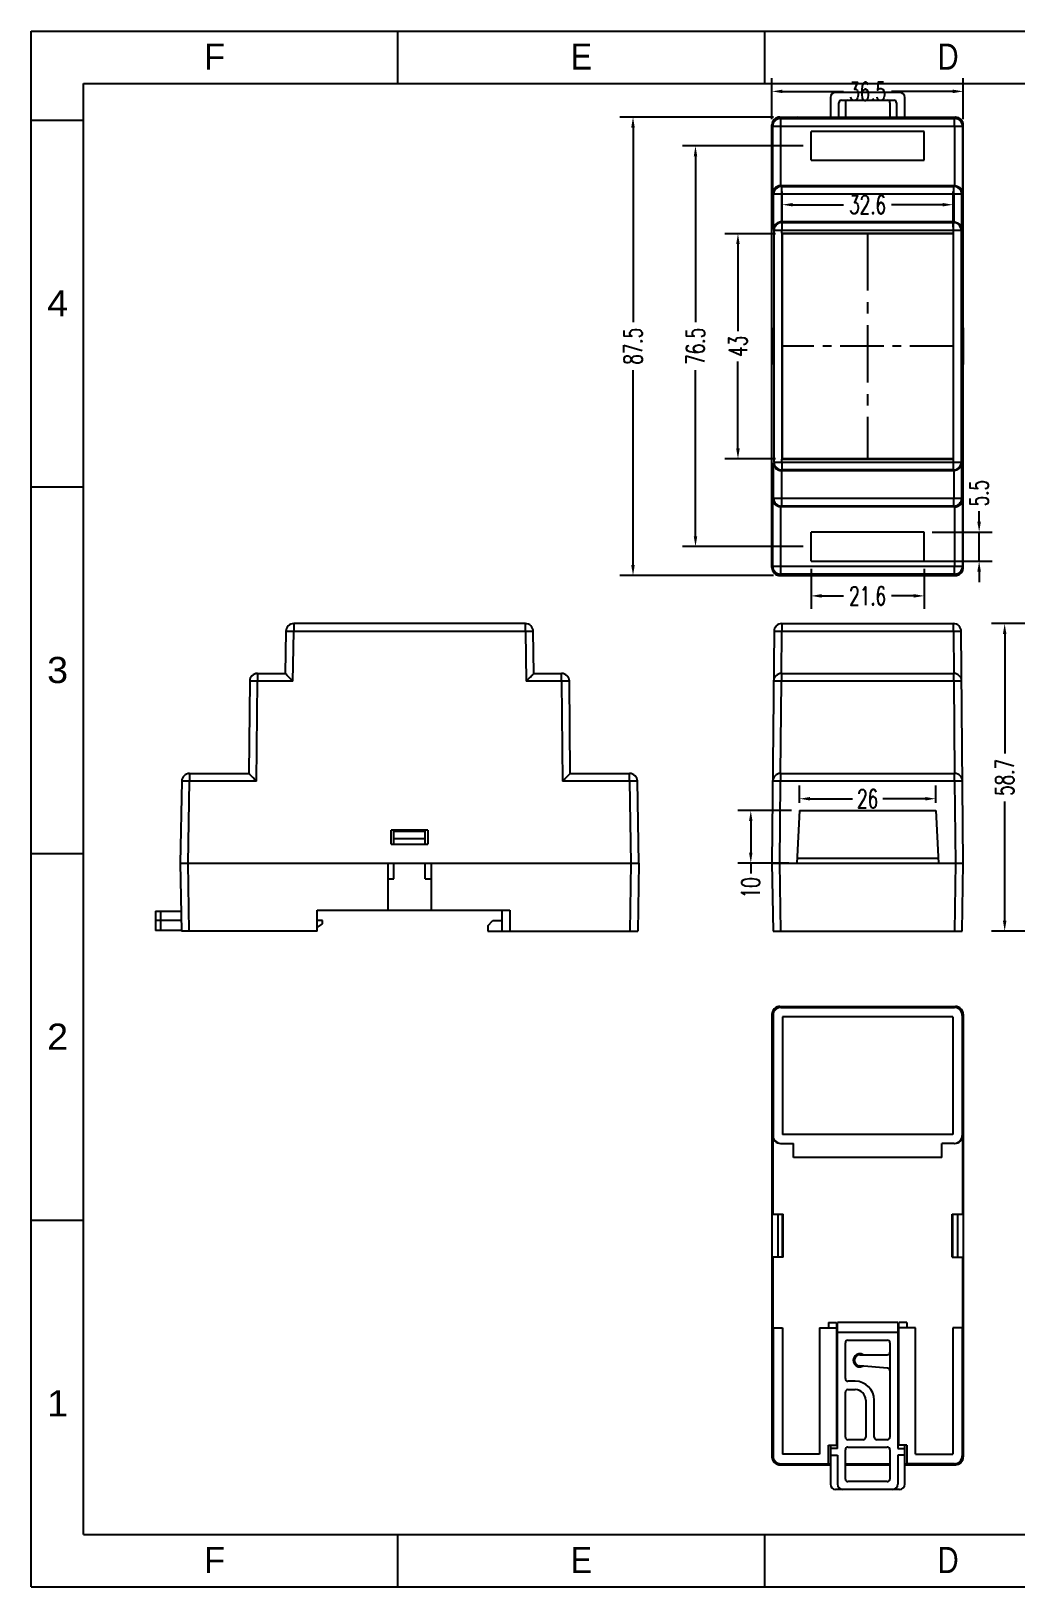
# Model space of a CAD drawing. Header units: millimetres. Extents: x 1616 to 2036, y 150 to 447.
# Drawn here: x 1615.7 to 1803.7, y 150.3 to 447.3 of the extents above; entities that cross this region are included whole.
import ezdxf
from ezdxf.enums import TextEntityAlignment as Align

# ---------------------------------------------------------------- set-up
doc = ezdxf.new("R2010")
doc.units = ezdxf.units.MM
doc.linetypes.add('CENTER', pattern=[50.8, 31.75, -6.35, 6.35, -6.35])
doc.layers.add('dim', color=3, linetype='Continuous')
doc.styles.add('romans', font='romans.shx', dxfattribs={"width": 0.67, "bigfont": 'fangsong.shx'})
doc.styles.add('TEXTSTYLE_0', font='txt', dxfattribs={"width": 0.8})
doc.dimstyles.new('MSTD', dxfattribs={"dimtxt": 3.5, "dimasz": 2, "dimexe": 2.5, "dimexo": 1.5, "dimgap": 1, "dimtad": 0, "dimdsep": 46, "dimtxsty": 'romans', "dimcen": 0, "dimclrd": 5, "dimclre": 5, "dimclrt": 3, "dimadec": 1, "dimazin": 0, "dimtfac": 0.5, "dimtmove": 0, "dimatfit": 3, "dimfxl": 1, "dimarcsym": 0})

# ---------------------------------------------------------------- blocks, each defined once
blk = doc.blocks.new('*D29')
at = {"color": 5, "lineweight": -2, "transparency": 16777216}
for p, q in [((1840.68, 334.2), (1799.05, 334.2)), ((1801.55, 332.2), (1801.55, 309.42)), ((1801.55, 277.5), (1801.55, 300.28)), ((1824.06, 275.5), (1799.05, 275.5))]:
    blk.add_line(p, q, dxfattribs=at)
at = {"color": 5, "transparency": 16777216}
for points in [[(1801.22, 332.2), (1801.89, 332.2), (1801.55, 334.2)], [(1801.22, 277.5), (1801.89, 277.5), (1801.55, 275.5)]]:
    blk.add_solid(points, dxfattribs=at)
at = {"layer": 'Defpoints', "color": 0, "transparency": 16777216}
for p in [(1842.18, 334.2), (1801.55, 275.5), (1825.56, 275.5)]:
    blk.add_point(p, dxfattribs=at)
at = {"color": 3, "transparency": 16777216, "insert": (1801.55, 304.85), "char_height": 3.5, "attachment_point": 5, "rotation": 90, "style": 'romans'}
blk.add_mtext('58.7', dxfattribs=at)
blk = doc.blocks.new('*D47')
at = {"color": 5, "lineweight": -2, "transparency": 16777216}
for p, q in [((1762.39, 300), (1762.39, 303.28)), ((1788.39, 300), (1788.39, 303.28)), ((1764.39, 300.78), (1772.5, 300.78)), ((1786.39, 300.78), (1778.29, 300.78))]:
    blk.add_line(p, q, dxfattribs=at)
at = {"color": 5, "transparency": 16777216}
for points in [[(1764.39, 301.11), (1764.39, 300.44), (1762.39, 300.78)], [(1786.39, 301.11), (1786.39, 300.44), (1788.39, 300.78)]]:
    blk.add_solid(points, dxfattribs=at)
at = {"layer": 'Defpoints', "color": 0, "transparency": 16777216}
for p in [(1788.39, 300.78), (1762.39, 298.5), (1788.39, 298.5)]:
    blk.add_point(p, dxfattribs=at)
at = {"color": 3, "transparency": 16777216, "insert": (1775.39, 300.78), "char_height": 3.5, "attachment_point": 5, "style": 'romans'}
blk.add_mtext('26', dxfattribs=at)
blk = doc.blocks.new('*D48')
at = {"color": 5, "lineweight": -2, "transparency": 16777216}
for p, q in [((1760.89, 298.5), (1750.6, 298.5)), ((1753.1, 296.5), (1753.1, 290.5)), ((1760.37, 288.5), (1750.6, 288.5)), ((1753.1, 288.5), (1753.1, 286.5))]:
    blk.add_line(p, q, dxfattribs=at)
at = {"color": 5, "transparency": 16777216}
for points in [[(1752.76, 296.5), (1753.43, 296.5), (1753.1, 298.5)], [(1752.76, 290.5), (1753.43, 290.5), (1753.1, 288.5)]]:
    blk.add_solid(points, dxfattribs=at)
at = {"layer": 'Defpoints', "color": 0, "transparency": 16777216}
for p in [(1762.39, 298.5), (1753.1, 288.5), (1761.87, 288.5)]:
    blk.add_point(p, dxfattribs=at)
at = {"color": 3, "transparency": 16777216, "insert": (1753.1, 283.77), "char_height": 3.5, "attachment_point": 5, "rotation": 90, "style": 'romans'}
blk.add_mtext('10', dxfattribs=at)
blk = doc.blocks.new('SUN_6HWZ35TKXU86YGHH1AY77V3D6FJ')
at = {"color": 7, "linetype": 'Continuous'}
for p, q in [((-420, 297), (0, 297)), ((-420, 0), (-420, 297)), ((-350, 287), (-350, 297)), ((-280, 287), (-280, 297)), ((-410, 287), (-10, 287)), ((-410, 10), (-410, 287)), ((-420, 280), (-410, 280)), ((-420, 210), (-410, 210)), ((-420, 140), (-410, 140)), ((-420, 70), (-410, 70)), ((-410, 10), (-10, 10)), ((-350, 0), (-350, 10)), ((-280, 0), (-280, 10)), ((-420, 0), (0, 0))]:
    blk.add_line(p, q, dxfattribs=at)
at = {"color": 2, "linetype": 'Continuous', "style": 'TEXTSTYLE_0'}
for s, width, p, p2 in [('F', 1.2, (-386.98, 289.63), (-382.98, 289.63)), ('E', 1.2, (-316.98, 289.63), (-312.98, 289.63)), ('D', 1.2, (-246.98, 289.63), (-242.98, 289.63)), ('4', 1.2, (-416.95, 242.54), (-412.95, 242.54)), ('3', 1.2, (-416.95, 172.54), (-412.95, 172.54)), ('2', 1.2, (-416.95, 102.54), (-412.95, 102.54)), ('1', 2.4, (-416.95, 32.54), (-412.95, 32.54)), ('F', 1.2, (-386.98, 2.63), (-382.98, 2.63)), ('E', 1.2, (-316.98, 2.63), (-312.98, 2.63)), ('D', 1.2, (-246.98, 2.63), (-242.98, 2.63))]:
    blk.add_text(s, height=5, dxfattribs=dict(at, width=width)).set_placement(p, p2, align=Align.FIT)
blk = doc.blocks.new('*D36')
at = {"layer": 'Defpoints', "color": 0, "transparency": 16777216}
for p in [(1791.69, 414.18), (1759.1, 408.65), (1791.69, 408.39)]:
    blk.add_point(p, dxfattribs=at)
at = {"layer": 'dim', "color": 5, "lineweight": -2, "transparency": 16777216}
for p, q in [((1759.1, 410.15), (1759.1, 416.68)), ((1791.69, 409.89), (1791.69, 416.68)), ((1761.1, 414.18), (1770.82, 414.18)), ((1789.69, 414.18), (1779.97, 414.18))]:
    blk.add_line(p, q, dxfattribs=at)
at = {"layer": 'dim', "color": 5, "transparency": 16777216}
for points in [[(1761.1, 414.51), (1761.1, 413.84), (1759.1, 414.18)], [(1789.69, 414.51), (1789.69, 413.84), (1791.69, 414.18)]]:
    blk.add_solid(points, dxfattribs=at)
at = {"layer": 'dim', "color": 3, "transparency": 16777216, "insert": (1775.39, 414.18), "char_height": 3.5, "attachment_point": 5, "style": 'romans'}
blk.add_mtext('32.6', dxfattribs=at)
blk = doc.blocks.new('*D37')
at = {"layer": 'Defpoints', "color": 0, "transparency": 16777216}
for p in [(1759.29, 408.65), (1750.65, 365.65), (1759.29, 365.65)]:
    blk.add_point(p, dxfattribs=at)
at = {"layer": 'dim', "color": 5, "lineweight": -2, "transparency": 16777216}
for p, q in [((1757.79, 408.65), (1748.15, 408.65)), ((1750.65, 406.65), (1750.65, 390.05)), ((1750.65, 367.65), (1750.65, 384.25)), ((1757.79, 365.65), (1748.15, 365.65))]:
    blk.add_line(p, q, dxfattribs=at)
at = {"layer": 'dim', "color": 5, "transparency": 16777216}
for points in [[(1750.31, 406.65), (1750.98, 406.65), (1750.65, 408.65)], [(1750.31, 367.65), (1750.98, 367.65), (1750.65, 365.65)]]:
    blk.add_solid(points, dxfattribs=at)
at = {"layer": 'dim', "color": 3, "transparency": 16777216, "insert": (1750.65, 387.15), "char_height": 3.5, "attachment_point": 5, "rotation": 90, "style": 'romans'}
blk.add_mtext('43', dxfattribs=at)
blk = doc.blocks.new('*D38')
at = {"layer": 'Defpoints', "color": 0, "transparency": 16777216}
for p in [(1793.64, 435.81), (1757.14, 429.01), (1793.64, 429.01)]:
    blk.add_point(p, dxfattribs=at)
at = {"layer": 'dim', "color": 5, "lineweight": -2, "transparency": 16777216}
for p, q in [((1757.14, 430.51), (1757.14, 438.31)), ((1793.64, 430.51), (1793.64, 438.31)), ((1759.14, 435.81), (1770.82, 435.81)), ((1791.64, 435.81), (1779.97, 435.81))]:
    blk.add_line(p, q, dxfattribs=at)
at = {"layer": 'dim', "color": 5, "transparency": 16777216}
for points in [[(1759.14, 436.15), (1759.14, 435.48), (1757.14, 435.81)], [(1791.64, 436.15), (1791.64, 435.48), (1793.64, 435.81)]]:
    blk.add_solid(points, dxfattribs=at)
at = {"layer": 'dim', "color": 3, "transparency": 16777216, "insert": (1775.39, 435.81), "char_height": 3.5, "attachment_point": 5, "style": 'romans'}
blk.add_mtext('36.5', dxfattribs=at)
blk = doc.blocks.new('*D39')
at = {"layer": 'Defpoints', "color": 0, "transparency": 16777216}
for p in [(1758.93, 430.9), (1730.62, 343.4), (1758.93, 343.4)]:
    blk.add_point(p, dxfattribs=at)
at = {"layer": 'dim', "color": 5, "lineweight": -2, "transparency": 16777216}
for p, q in [((1757.43, 430.9), (1728.12, 430.9)), ((1730.62, 428.9), (1730.62, 391.73)), ((1730.62, 345.4), (1730.62, 382.58)), ((1757.43, 343.4), (1728.12, 343.4))]:
    blk.add_line(p, q, dxfattribs=at)
at = {"layer": 'dim', "color": 5, "transparency": 16777216}
for points in [[(1730.28, 428.9), (1730.95, 428.9), (1730.62, 430.9)], [(1730.28, 345.4), (1730.95, 345.4), (1730.62, 343.4)]]:
    blk.add_solid(points, dxfattribs=at)
at = {"layer": 'dim', "color": 3, "transparency": 16777216, "insert": (1730.62, 387.15), "char_height": 3.5, "attachment_point": 5, "rotation": 90, "style": 'romans'}
blk.add_mtext('87.5', dxfattribs=at)
blk = doc.blocks.new('*D40')
at = {"layer": 'Defpoints', "color": 0, "transparency": 16777216}
for p in [(1742.54, 425.4), (1764.6, 425.4), (1764.6, 348.9)]:
    blk.add_point(p, dxfattribs=at)
at = {"layer": 'dim', "color": 5, "lineweight": -2, "transparency": 16777216}
for p, q in [((1763.1, 425.4), (1740.04, 425.4)), ((1742.54, 423.4), (1742.54, 391.73)), ((1742.54, 350.9), (1742.54, 382.58)), ((1763.1, 348.9), (1740.04, 348.9))]:
    blk.add_line(p, q, dxfattribs=at)
at = {"layer": 'dim', "color": 5, "transparency": 16777216}
for points in [[(1742.21, 423.4), (1742.88, 423.4), (1742.54, 425.4)], [(1742.21, 350.9), (1742.88, 350.9), (1742.54, 348.9)]]:
    blk.add_solid(points, dxfattribs=at)
at = {"layer": 'dim', "color": 3, "transparency": 16777216, "insert": (1742.54, 387.15), "char_height": 3.5, "attachment_point": 5, "rotation": 90, "style": 'romans'}
blk.add_mtext('76.5', dxfattribs=at)
blk = doc.blocks.new('*D41')
at = {"layer": 'Defpoints', "color": 0, "transparency": 16777216}
for p in [(1764.6, 346.15), (1786.19, 346.15), (1786.19, 339.5)]:
    blk.add_point(p, dxfattribs=at)
at = {"layer": 'dim', "color": 5, "lineweight": -2, "transparency": 16777216}
for p, q in [((1764.6, 344.65), (1764.6, 337)), ((1786.19, 344.65), (1786.19, 337)), ((1766.6, 339.5), (1770.82, 339.5)), ((1784.19, 339.5), (1779.97, 339.5))]:
    blk.add_line(p, q, dxfattribs=at)
at = {"layer": 'dim', "color": 5, "transparency": 16777216}
for points in [[(1766.6, 339.84), (1766.6, 339.17), (1764.6, 339.5)], [(1784.19, 339.84), (1784.19, 339.17), (1786.19, 339.5)]]:
    blk.add_solid(points, dxfattribs=at)
at = {"layer": 'dim', "color": 3, "transparency": 16777216, "insert": (1775.39, 339.5), "char_height": 3.5, "attachment_point": 5, "style": 'romans'}
blk.add_mtext('21.6', dxfattribs=at)
blk = doc.blocks.new('*D42')
at = {"layer": 'Defpoints', "color": 0, "transparency": 16777216}
for p in [(1786.19, 351.65), (1796.68, 351.65), (1784.73, 346.15)]:
    blk.add_point(p, dxfattribs=at)
at = {"layer": 'dim', "color": 5, "lineweight": -2, "transparency": 16777216}
for p, q in [((1796.68, 353.65), (1796.68, 355.65)), ((1787.69, 351.65), (1799.18, 351.65)), ((1796.68, 346.15), (1796.68, 351.65)), ((1786.23, 346.15), (1799.18, 346.15)), ((1796.68, 344.15), (1796.68, 342.15))]:
    blk.add_line(p, q, dxfattribs=at)
at = {"layer": 'dim', "color": 5, "transparency": 16777216}
for points in [[(1796.34, 353.65), (1797.01, 353.65), (1796.68, 351.65)], [(1796.34, 344.15), (1797.01, 344.15), (1796.68, 346.15)]]:
    blk.add_solid(points, dxfattribs=at)
at = {"layer": 'dim', "color": 3, "transparency": 16777216, "insert": (1796.68, 359.11), "char_height": 3.5, "attachment_point": 5, "rotation": 90, "style": 'romans'}
blk.add_mtext('5.5', dxfattribs=at)

msp = doc.modelspace()

# ---------------------------------------------------------------- linework, layer by layer
at = {"color": 7, "linetype": 'Continuous'}
for p, q in [((1768.294, 434.624), (1768.294, 430.903)), ((1781.494, 435.624), (1769.294, 435.624)), ((1769.894, 430.903), (1769.894, 433.624)), ((1770.394, 434.124), (1780.394, 434.124)), ((1771.144, 433.624), (1771.144, 430.903)), ((1779.644, 433.624), (1779.644, 430.903)), ((1780.894, 433.624), (1780.894, 430.903)), ((1782.494, 430.903), (1782.494, 434.624)), ((1758.78, 430.63), (1758.643, 430.903)), ((1758.643, 430.903), (1792.144, 430.903)), ((1762.394, 430.728), (1761.869, 430.903)), ((1788.394, 430.728), (1762.394, 430.728)), ((1788.394, 430.728), (1788.918, 430.903)), ((1792.144, 430.903), (1792.007, 430.63)), ((1757.144, 344.902), (1757.144, 429.403)), ((1757.144, 429.403), (1757.28, 429.13)), ((1757.28, 416.332), (1757.28, 429.13)), ((1758.781, 429.13), (1757.28, 429.13)), ((1758.78, 430.63), (1758.78, 429.13)), ((1758.78, 430.63), (1792.007, 430.63)), ((1758.782, 429.13), (1758.782, 417.819)), ((1792.005, 429.13), (1758.782, 429.13)), ((1764.596, 422.653), (1764.596, 428.153)), ((1786.192, 428.153), (1764.596, 428.153)), ((1786.192, 422.653), (1786.192, 428.153)), ((1792.005, 429.13), (1792.005, 417.819)), ((1793.507, 429.13), (1792.006, 429.13)), ((1792.007, 429.13), (1792.007, 430.63)), ((1793.507, 429.13), (1793.644, 429.403)), ((1793.507, 429.13), (1793.507, 416.332)), ((1793.644, 344.902), (1793.644, 429.403)), ((1764.596, 422.653), (1786.192, 422.653)), ((1757.28, 416.332), (1757.446, 416.166)), ((1757.446, 409.429), (1757.446, 416.166)), ((1758.948, 416.166), (1757.446, 416.166)), ((1758.946, 417.666), (1758.784, 417.819)), ((1758.784, 417.819), (1792.003, 417.819)), ((1758.946, 417.666), (1758.946, 416.166)), ((1758.946, 417.666), (1791.841, 417.666)), ((1758.949, 416.166), (1758.949, 410.903)), ((1791.838, 416.166), (1758.949, 416.166)), ((1791.838, 416.166), (1791.838, 410.903)), ((1793.341, 416.166), (1791.839, 416.166)), ((1792.003, 417.819), (1791.841, 417.666)), ((1791.841, 416.166), (1791.841, 417.666)), ((1793.341, 416.166), (1793.507, 416.332)), ((1793.341, 416.166), (1793.341, 409.429)), ((1791.838, 410.903), (1758.949, 410.903)), ((1759.029, 410.763), (1758.95, 410.903)), ((1759.029, 410.763), (1759.029, 409.263)), ((1759.029, 410.763), (1791.758, 410.763)), ((1791.837, 410.903), (1791.758, 410.763)), ((1791.758, 409.263), (1791.758, 410.763)), ((1757.446, 409.429), (1757.529, 409.263)), ((1757.529, 365.042), (1757.529, 409.263)), ((1759.024, 409.263), (1757.529, 409.263)), ((1759.017, 408.731), (1759.017, 365.574)), ((1759.017, 408.731), (1759.096, 408.653)), ((1759.02, 408.731), (1759.028, 409.263)), ((1759.02, 408.731), (1791.767, 408.731)), ((1791.759, 409.263), (1759.028, 409.263)), ((1759.096, 408.653), (1759.096, 365.653)), ((1759.096, 408.653), (1791.691, 408.653)), ((1791.767, 408.731), (1791.691, 408.653)), ((1791.691, 408.653), (1791.691, 365.653)), ((1791.767, 408.731), (1791.759, 409.263)), ((1793.258, 409.263), (1791.763, 409.263)), ((1791.77, 365.574), (1791.77, 408.731)), ((1793.258, 409.263), (1793.341, 409.429)), ((1793.258, 409.263), (1793.258, 365.042)), ((1757.175, 390.653), (1757.175, 383.653)), ((1757.175, 390.653), (1757.198, 390.653)), ((1757.198, 383.653), (1757.198, 390.653)), ((1793.589, 390.653), (1793.612, 390.653)), ((1793.589, 383.653), (1793.589, 390.653)), ((1793.612, 390.653), (1793.612, 383.653)), ((1757.198, 383.653), (1757.175, 383.653)), ((1793.612, 383.653), (1793.589, 383.653)), ((1759.02, 365.574), (1759.096, 365.653)), ((1759.02, 365.574), (1791.767, 365.574)), ((1759.028, 365.042), (1759.02, 365.574)), ((1791.691, 365.653), (1759.096, 365.653)), ((1791.691, 365.653), (1786.894, 365.653)), ((1791.77, 365.574), (1791.691, 365.653)), ((1791.759, 365.042), (1791.767, 365.574)), ((1757.529, 365.042), (1757.446, 364.877)), ((1757.446, 358.14), (1757.446, 364.877)), ((1757.529, 365.042), (1759.024, 365.042)), ((1758.949, 363.403), (1758.949, 358.14)), ((1758.95, 363.403), (1759.029, 363.543)), ((1791.837, 363.403), (1758.95, 363.403)), ((1759.028, 365.042), (1791.759, 365.042)), ((1759.029, 365.042), (1759.029, 363.543)), ((1791.758, 363.543), (1759.029, 363.543)), ((1791.758, 363.543), (1791.758, 365.042)), ((1791.758, 363.543), (1791.837, 363.403)), ((1791.763, 365.042), (1793.258, 365.042)), ((1791.838, 363.403), (1791.838, 358.14)), ((1793.341, 364.877), (1793.258, 365.042)), ((1793.341, 364.877), (1793.341, 358.14)), ((1757.446, 358.14), (1757.28, 357.973)), ((1757.28, 345.175), (1757.28, 357.973)), ((1757.446, 358.14), (1758.948, 358.14)), ((1758.782, 356.486), (1758.782, 345.175)), ((1758.784, 356.486), (1758.946, 356.64)), ((1792.003, 356.486), (1758.784, 356.486)), ((1758.946, 358.14), (1758.946, 356.64)), ((1791.841, 356.64), (1758.946, 356.64)), ((1758.949, 358.14), (1791.838, 358.14)), ((1791.839, 358.14), (1793.341, 358.14)), ((1791.841, 356.64), (1791.841, 358.14)), ((1791.841, 356.64), (1792.003, 356.486)), ((1792.005, 356.486), (1792.005, 345.175)), ((1793.507, 357.973), (1793.341, 358.14)), ((1793.507, 357.973), (1793.507, 345.175)), ((1786.192, 351.653), (1764.596, 351.653)), ((1764.596, 346.153), (1764.596, 351.653)), ((1786.192, 346.153), (1786.192, 351.653)), ((1757.28, 345.175), (1757.144, 344.903)), ((1757.28, 345.175), (1758.781, 345.175)), ((1758.78, 345.175), (1758.78, 343.675)), ((1758.782, 345.175), (1792.005, 345.175)), ((1764.596, 346.153), (1786.192, 346.153)), ((1792.006, 345.175), (1793.507, 345.175)), ((1792.007, 343.675), (1792.007, 345.175)), ((1793.644, 344.903), (1793.507, 345.175)), ((1758.643, 343.403), (1758.78, 343.675)), ((1758.643, 343.403), (1792.144, 343.403)), ((1792.007, 343.675), (1758.78, 343.675)), ((1762.394, 343.577), (1761.869, 343.403)), ((1762.394, 343.577), (1788.394, 343.577)), ((1788.394, 343.577), (1788.918, 343.403)), ((1792.007, 343.675), (1792.144, 343.403)), ((1664.361, 332.727), (1664.221, 324.701)), ((1665.695, 323.214), (1665.861, 332.714)), ((1665.861, 334.201), (1665.861, 332.714)), ((1710.081, 334.201), (1665.861, 334.201)), ((1710.081, 332.714), (1665.861, 332.714)), ((1710.081, 332.714), (1710.081, 334.201)), ((1710.081, 332.714), (1710.247, 323.214)), ((1711.721, 324.701), (1711.581, 332.727)), ((1757.529, 332.714), (1757.144, 288.501)), ((1758.95, 324.701), (1759.029, 332.727)), ((1759.028, 334.201), (1791.759, 334.201)), ((1759.029, 334.201), (1759.029, 332.727)), ((1791.758, 332.727), (1759.029, 332.727)), ((1791.758, 332.727), (1791.758, 334.201)), ((1791.758, 332.727), (1791.837, 324.701)), ((1793.644, 288.501), (1793.258, 332.714)), ((1658.589, 324.655), (1658.689, 324.677)), ((1658.958, 324.701), (1658.958, 323.214)), ((1658.958, 324.701), (1664.221, 324.701)), ((1711.72, 324.701), (1716.984, 324.701)), ((1711.721, 324.701), (1711.721, 324.701)), ((1716.984, 323.214), (1716.984, 324.701)), ((1758.946, 324.701), (1758.946, 323.214)), ((1758.949, 324.701), (1791.838, 324.701)), ((1791.841, 323.214), (1791.841, 324.701)), ((1657.458, 323.214), (1657.304, 305.601)), ((1658.791, 304.114), (1658.958, 323.214)), ((1665.695, 323.214), (1658.958, 323.214)), ((1716.984, 323.214), (1710.247, 323.214)), ((1716.984, 323.214), (1717.151, 304.114)), ((1718.638, 305.601), (1718.484, 323.214)), ((1758.784, 305.601), (1758.946, 323.214)), ((1791.841, 323.214), (1758.946, 323.214)), ((1791.841, 323.214), (1792.003, 305.601)), ((1644.494, 304.127), (1644.221, 288.501)), ((1645.627, 305.556), (1645.693, 305.571)), ((1645.721, 288.501), (1645.993, 304.114)), ((1645.993, 305.601), (1645.993, 304.114)), ((1645.993, 305.601), (1657.305, 305.601)), ((1658.791, 304.114), (1645.993, 304.114)), ((1729.948, 304.114), (1717.151, 304.114)), ((1718.637, 305.601), (1729.948, 305.601)), ((1729.948, 304.114), (1729.948, 305.601)), ((1729.948, 304.114), (1730.221, 288.501)), ((1731.721, 288.501), (1731.448, 304.127)), ((1758.643, 288.501), (1758.78, 304.127)), ((1758.78, 305.601), (1758.78, 304.127)), ((1758.78, 305.601), (1792.007, 305.601)), ((1792.007, 304.127), (1758.78, 304.127)), ((1792.007, 304.127), (1792.007, 305.601)), ((1792.007, 304.127), (1792.144, 288.501)), ((1762.394, 298.501), (1761.869, 288.501)), ((1762.394, 298.501), (1788.394, 298.501)), ((1788.394, 298.501), (1788.918, 288.501)), ((1691.471, 294.801), (1684.471, 294.801)), ((1684.471, 292.101), (1684.471, 294.801)), ((1684.946, 294.601), (1690.946, 294.601)), ((1684.946, 292.101), (1684.946, 294.601)), ((1690.946, 292.101), (1690.946, 294.601)), ((1691.471, 294.801), (1691.471, 292.101)), ((1684.471, 292.101), (1691.471, 292.101)), ((1690.946, 293.101), (1684.946, 293.101)), ((1644.221, 288.501), (1644.421, 275.501)), ((1644.221, 288.501), (1731.721, 288.501)), ((1645.921, 275.501), (1645.721, 288.501)), ((1683.871, 279.501), (1683.871, 288.501)), ((1684.946, 285.501), (1684.946, 288.501)), ((1690.946, 285.501), (1690.946, 288.501)), ((1692.071, 288.501), (1692.071, 279.501)), ((1730.221, 288.501), (1730.021, 275.501)), ((1731.721, 288.501), (1731.521, 275.501)), ((1757.144, 288.501), (1757.344, 275.501)), ((1757.144, 288.501), (1793.644, 288.501)), ((1758.843, 275.501), (1758.643, 288.501)), ((1761.917, 289.401), (1788.87, 289.401)), ((1792.144, 288.501), (1791.944, 275.501)), ((1793.444, 275.501), (1793.644, 288.501)), ((1683.871, 285.501), (1684.946, 285.501)), ((1690.946, 285.501), (1692.071, 285.501)), ((1639.499, 279.301), (1639.499, 275.601)), ((1639.499, 279.301), (1644.362, 279.301)), ((1640.499, 275.601), (1640.499, 279.301)), ((1670.359, 279.501), (1707.082, 279.501)), ((1670.359, 275.501), (1670.359, 279.501)), ((1705.582, 279.501), (1705.582, 275.501)), ((1707.082, 279.501), (1707.082, 275.501)), ((1644.39, 277.501), (1639.499, 277.501)), ((1671.359, 277.501), (1670.359, 277.501)), ((1670.359, 276.201), (1671.359, 276.868)), ((1671.359, 276.868), (1671.359, 277.501)), ((1702.882, 276.501), (1703.882, 277.501)), ((1702.882, 276.501), (1702.882, 275.501)), ((1703.882, 277.501), (1705.582, 277.501)), ((1644.419, 275.601), (1639.499, 275.601)), ((1670.359, 275.501), (1644.421, 275.501)), ((1702.882, 275.501), (1731.521, 275.501)), ((1757.344, 275.501), (1793.444, 275.501)), ((1757.144, 259.627), (1757.144, 175.127)), ((1757.144, 259.627), (1757.344, 259.427)), ((1757.344, 259.427), (1757.344, 236.488)), ((1758.843, 260.927), (1758.643, 261.127)), ((1758.643, 261.127), (1792.144, 261.127)), ((1758.843, 260.927), (1791.944, 260.927)), ((1759.144, 259.126), (1759.144, 236.688)), ((1791.643, 259.126), (1759.144, 259.126)), ((1791.643, 259.126), (1791.643, 236.688)), ((1792.144, 261.127), (1791.944, 260.927)), ((1793.444, 259.427), (1793.644, 259.627)), ((1793.444, 259.427), (1793.444, 236.488)), ((1793.644, 259.626), (1793.644, 175.127)), ((1757.282, 236.488), (1757.282, 221.477)), ((1757.282, 236.488), (1757.344, 236.488)), ((1758.844, 234.988), (1761.244, 234.988)), ((1791.643, 236.688), (1759.144, 236.688)), ((1761.244, 232.288), (1761.244, 234.988)), ((1789.544, 232.288), (1789.544, 234.988)), ((1791.943, 234.988), (1789.544, 234.988)), ((1793.444, 236.488), (1793.505, 236.488)), ((1793.505, 236.488), (1793.505, 221.477)), ((1789.544, 232.288), (1761.244, 232.288)), ((1757.144, 221.477), (1759.274, 221.477)), ((1758.244, 221.477), (1758.244, 213.277)), ((1759.144, 213.277), (1759.144, 221.477)), ((1759.167, 213.877), (1759.167, 220.877)), ((1759.167, 220.877), (1759.191, 220.877)), ((1759.274, 220.351), (1759.167, 220.351)), ((1759.191, 220.877), (1759.191, 220.351)), ((1759.274, 213.277), (1759.274, 221.477)), ((1791.513, 221.477), (1793.644, 221.477)), ((1791.513, 213.277), (1791.513, 221.477)), ((1791.513, 220.351), (1791.62, 220.351)), ((1791.596, 220.877), (1791.62, 220.877)), ((1791.596, 220.877), (1791.596, 220.351)), ((1791.62, 213.877), (1791.62, 220.877)), ((1791.644, 213.277), (1791.644, 221.477)), ((1792.544, 221.477), (1792.544, 213.277)), ((1759.274, 214.351), (1759.167, 214.351)), ((1759.191, 213.877), (1759.167, 213.877)), ((1759.191, 214.351), (1759.191, 213.877)), ((1791.513, 214.351), (1791.62, 214.351)), ((1791.596, 214.351), (1791.596, 213.877)), ((1791.62, 213.877), (1791.596, 213.877)), ((1759.274, 213.277), (1757.144, 213.277)), ((1757.282, 213.277), (1757.282, 199.765)), ((1791.513, 213.277), (1793.644, 213.277)), ((1793.505, 213.277), (1793.505, 199.765)), ((1757.282, 199.765), (1759.144, 199.765)), ((1757.344, 199.765), (1757.344, 175.326)), ((1759.144, 199.765), (1759.144, 175.627)), ((1766.232, 199.765), (1769.644, 199.765)), ((1766.232, 199.765), (1766.232, 175.627)), ((1767.932, 200.765), (1769.432, 200.765)), ((1767.932, 200.765), (1767.932, 199.765)), ((1769.432, 200.765), (1769.432, 177.365)), ((1781.144, 200.765), (1769.644, 200.765)), ((1769.644, 176.765), (1769.644, 200.765)), ((1781.144, 200.765), (1781.144, 176.765)), ((1784.555, 199.765), (1781.144, 199.765)), ((1782.855, 200.765), (1781.355, 200.765)), ((1781.355, 177.365), (1781.355, 200.765)), ((1782.855, 200.765), (1782.855, 199.765)), ((1784.555, 175.627), (1784.555, 199.765)), ((1793.505, 199.765), (1791.643, 199.765)), ((1791.643, 199.765), (1791.643, 175.627)), ((1793.444, 199.765), (1793.444, 175.326)), ((1781.144, 198.866), (1769.644, 198.866)), ((1771.144, 190.075), (1771.144, 196.905)), ((1771.644, 197.405), (1779.144, 197.405)), ((1779.644, 196.905), (1779.644, 178.905)), ((1773.894, 194.615), (1779.144, 194.615)), ((1779.187, 192.052), (1773.894, 192.515)), ((1771.144, 178.905), (1771.144, 187.475)), ((1773.044, 189.575), (1771.644, 189.575)), ((1771.644, 187.975), (1773.044, 187.975)), ((1775.044, 185.975), (1775.044, 178.905)), ((1776.644, 178.905), (1776.644, 185.975)), ((1774.544, 178.405), (1771.644, 178.405)), ((1779.144, 178.405), (1777.144, 178.405)), ((1757.344, 175.326), (1757.144, 175.126)), ((1766.232, 175.627), (1759.144, 175.627)), ((1767.932, 177.365), (1769.432, 177.365)), ((1767.932, 173.765), (1767.932, 177.365)), ((1768.294, 177.365), (1768.294, 169.905)), ((1769.644, 176.765), (1768.294, 176.765)), ((1768.294, 175.465), (1769.644, 175.465)), ((1769.644, 175.465), (1769.644, 169.905)), ((1771.144, 170.905), (1771.144, 176.505)), ((1771.644, 177.005), (1779.144, 177.005)), ((1779.644, 176.505), (1779.644, 170.905)), ((1781.144, 176.765), (1782.494, 176.765)), ((1782.494, 175.465), (1781.144, 175.465)), ((1781.144, 175.465), (1781.144, 169.905)), ((1782.855, 177.365), (1781.355, 177.365)), ((1782.494, 169.905), (1782.494, 177.365)), ((1782.855, 177.365), (1782.855, 173.765)), ((1784.555, 175.627), (1791.643, 175.627)), ((1793.644, 175.126), (1793.444, 175.326)), ((1758.643, 173.627), (1758.843, 173.827)), ((1758.643, 173.627), (1768.294, 173.627)), ((1758.843, 173.827), (1767.932, 173.827)), ((1768.294, 173.765), (1767.932, 173.765)), ((1779.644, 173.765), (1771.144, 173.765)), ((1771.144, 173.627), (1779.644, 173.627)), ((1782.855, 173.765), (1782.494, 173.765)), ((1782.494, 173.627), (1792.144, 173.627)), ((1791.944, 173.827), (1782.855, 173.827)), ((1791.944, 173.827), (1792.144, 173.627)), ((1779.144, 170.405), (1771.644, 170.405)), ((1781.494, 168.905), (1769.294, 168.905))]:
    msp.add_line(p, q, dxfattribs=at)
at = {"color": 1, "linetype": 'CENTER', "ltscale": 0.345259}
msp.add_line((1775.394, 408.731), (1775.394, 365.574), dxfattribs=at)
at = {"color": 1, "linetype": 'CENTER', "ltscale": 0.261845}
msp.add_line((1791.759, 387.153), (1759.028, 387.153), dxfattribs=at)
at = {"color": 7, "linetype": 'Continuous'}
for centre, radius, start, end in [((1769.294, 434.624), 1, 90, 180), ((1770.394, 433.624), 0.5, 90, 180), ((1771.644, 433.624), 0.5, 90, 180), ((1779.144, 433.624), 0.5, 0, 90), ((1780.394, 433.624), 0.5, 0, 90), ((1781.494, 434.624), 1, 0, 90), ((1758.643, 429.403), 1.5, 98.44366, 180.00819), ((1758.644, 429.401), 1.501, 90.01556, 98.44993), ((1792.144, 429.412), 1.491, 86.84805, 89.99696), ((1792.144, 429.403), 1.5, 359.99312, 86.86724), ((1758.78, 429.13), 1.5, 90.00687, 179.98593), ((1792.007, 429.13), 1.5, 0.01407, 89.99313), ((1758.947, 416.166), 1.5, 90.00527, 179.99473), ((1791.84, 416.166), 1.5, 0.00527, 89.99473), ((1759.029, 409.262), 1.5, 90.00687, 179.98593), ((1791.758, 409.262), 1.5, 0.01407, 89.99313), ((1759.029, 365.043), 1.5, 180.01401, 269.99312), ((1791.758, 365.043), 1.5, 270.00687, 359.98599), ((1758.947, 358.14), 1.5, 180.00565, 269.99473), ((1791.84, 358.14), 1.5, 270.00527, 359.99435), ((1758.649, 344.903), 1.506, 180.02242, 194.99605), ((1758.78, 345.176), 1.5, 180.01407, 269.99312), ((1792.007, 345.176), 1.5, 270.00687, 359.98593), ((1792.137, 344.903), 1.506, 345.01288, 357.06384), ((1792.151, 344.903), 1.492, 357.06474, 359.99741), ((1758.64, 344.901), 1.496, 195.01537, 200.7845), ((1758.644, 344.903), 1.5, 200.7795, 210.02211), ((1758.645, 344.904), 1.502, 210.03453, 217.63829), ((1758.641, 344.9), 1.497, 217.6224, 232.24795), ((1758.645, 344.904), 1.502, 232.23251, 239.96156), ((1758.643, 344.903), 1.5, 239.9739, 248.60595), ((1758.642, 344.9), 1.497, 248.6001, 254.97952), ((1758.644, 344.907), 1.505, 254.99786, 269.31704), ((1758.643, 344.887), 1.484, 269.33622, 269.99985), ((1792.143, 344.907), 1.504, 270.02454, 284.9958), ((1792.144, 344.901), 1.498, 285.01707, 300.0166), ((1792.144, 344.902), 1.5, 300.01513, 329.99258), ((1792.146, 344.901), 1.497, 329.98852, 333.90645), ((1792.144, 344.902), 1.5, 333.90191, 344.9864), ((1665.861, 332.701), 1.5, 90, 179), ((1710.081, 332.701), 1.5, 1, 90), ((1759.029, 332.701), 1.5, 90.20542, 179.49999), ((1791.758, 332.701), 1.5, 0.50001, 89.79458), ((1658.958, 323.201), 1.5, 90.00887, 179.49992), ((1716.984, 323.201), 1.5, 0.5, 89.99997), ((1758.946, 323.201), 1.5, 89.95304, 179.50012), ((1791.841, 323.201), 1.5, 0.49988, 90.04696), ((1645.993, 304.101), 1.5, 90, 179), ((1729.948, 304.101), 1.5, 1, 90), ((1758.78, 304.101), 1.5, 89.94482, 179.49987), ((1792.007, 304.101), 1.5, 0.50013, 90.05518), ((1758.649, 259.626), 1.506, 165.00395, 179.97758), ((1758.64, 259.628), 1.496, 159.2155, 164.98463), ((1758.644, 259.626), 1.5, 149.97789, 159.2205), ((1758.645, 259.625), 1.502, 142.36171, 149.96547), ((1758.641, 259.629), 1.497, 127.75205, 142.3776), ((1758.645, 259.625), 1.502, 120.03844, 127.76749), ((1758.643, 259.626), 1.5, 111.39405, 120.0261), ((1758.642, 259.629), 1.497, 105.02048, 111.3999), ((1758.644, 259.622), 1.505, 90.68296, 105.00214), ((1758.643, 259.643), 1.484, 90.00015, 90.66378), ((1792.143, 259.622), 1.504, 75.0042, 89.97546), ((1792.144, 259.628), 1.498, 59.9834, 74.98293), ((1792.144, 259.627), 1.5, 30.00742, 59.98487), ((1792.146, 259.628), 1.497, 26.09355, 30.01148), ((1792.144, 259.627), 1.5, 15.0136, 26.09809), ((1792.137, 259.626), 1.506, 2.93616, 14.98712), ((1792.151, 259.626), 1.492, 0.00259, 2.93526), ((1758.782, 236.488), 1.5, 180.00683, 270.00626), ((1758.844, 236.488), 1.5, 180.00621, 267.68376), ((1758.844, 236.479), 1.491, 267.66041, 269.99828), ((1791.943, 236.479), 1.491, 270.00171, 272.33907), ((1791.943, 236.488), 1.5, 272.31698, 359.99329), ((1792.005, 236.488), 1.5, 269.99478, 359.99282), ((1771.644, 196.905), 0.5, 90, 180), ((1779.144, 196.905), 0.5, 0, 90), ((1773.894, 193.565), 1.25, 57.89772, 297.08798), ((1773.894, 193.565), 1.05, 90, 270), ((1779.144, 195.115), 0.5, 270, 0), ((1779.144, 191.554), 0.5, 0, 85), ((1771.644, 190.075), 0.5, 180, 270), ((1771.644, 187.475), 0.5, 90, 180), ((1773.044, 185.975), 3.6, 0, 90), ((1773.044, 185.975), 2, 0, 90), ((1771.644, 178.905), 0.5, 180, 270), ((1774.544, 178.905), 0.5, 270, 0), ((1777.144, 178.905), 0.5, 180, 270), ((1779.144, 178.905), 0.5, 270, 0), ((1771.644, 176.505), 0.5, 90, 180), ((1779.144, 176.505), 0.5, 0, 90), ((1758.643, 175.126), 1.5, 179.9918, 261.55634), ((1758.644, 175.128), 1.501, 261.55007, 269.98444), ((1792.144, 175.117), 1.491, 270.00304, 273.15195), ((1792.144, 175.126), 1.5, 273.13276, 0.00688), ((1769.294, 169.905), 1, 180, 270), ((1770.644, 169.905), 1, 180, 270), ((1771.644, 170.905), 0.5, 180, 270), ((1779.144, 170.905), 0.5, 270, 0), ((1780.144, 169.905), 1, 270, 0), ((1781.494, 169.905), 1, 270, 0)]:
    msp.add_arc(centre, radius, start, end, dxfattribs=at)
for centre, major_axis, start_param, end_param in [((1758.644, 429.402), (1.061, -1.061), 8.6394794, 10.2100765), ((1792.143, 429.402), (1.061, 1.061), 0.7306462, 0.7852985), ((1792.143, 429.402), (1.061, 1.061), -0.7852985, 0.7306462), ((1758.644, 344.903), (1.061, 1.061), 8.6394794, 10.2100765), ((1792.143, 344.903), (-1.061, 1.061), -2.8117195, -2.4070719), ((1792.143, 344.903), (1.061, -1.061), 0.7345208, 0.7852985), ((1792.143, 344.903), (1.061, -1.061), -0.7852985, 0.3298731), ((1758.644, 259.626), (1.061, -1.061), -2.7188631, -2.3562941), ((1758.644, 259.626), (-1.061, 1.061), 0.2613886, 0.4227296), ((1758.844, 259.426), (-1.061, 1.061), -0.7852985, 0.7852985), ((1758.644, 259.626), (1.061, -1.061), 2.3562941, 3.4029813), ((1791.943, 259.426), (1.061, 1.061), -0.7852985, 0.7852985), ((1792.143, 259.626), (-1.061, -1.061), 8.6394794, 10.2100765), ((1758.844, 175.327), (1.061, 1.061), 2.3562941, 3.9268912), ((1791.943, 175.327), (1.061, -1.061), -0.7852985, 0.7852985), ((1758.644, 175.127), (1.061, 1.061), 2.3562941, 3.779541), ((1792.143, 175.127), (-1.061, 1.061), 8.6394794, 10.2100765)]:
    msp.add_ellipse(centre, major_axis=major_axis, ratio=0.9997634, start_param=start_param, end_param=end_param, dxfattribs=at)
for points, start_tangent, end_tangent in [([(1758.784, 417.819), (1758.478, 417.786), (1758.167, 417.684), (1757.92, 417.543), (1757.673, 417.326), (1757.474, 417.052), (1757.339, 416.733), (1757.28, 416.332)], (-0.9999825, -0.0059203), (-0.0088027, -0.9999613)), ([(1792.003, 417.819), (1792.309, 417.786), (1792.62, 417.684), (1792.867, 417.543), (1793.114, 417.326), (1793.313, 417.052), (1793.448, 416.733), (1793.507, 416.332)], (0.9999825, -0.0059203), (0.0088027, -0.9999613)), ([(1758.95, 410.903), (1758.594, 410.858), (1758.249, 410.727), (1757.963, 410.533), (1757.694, 410.229), (1757.524, 409.885), (1757.446, 409.429)], (-0.9999826, -0.0058941), (-0.0088798, -0.9999606)), ([(1791.837, 410.903), (1792.193, 410.858), (1792.538, 410.727), (1792.824, 410.533), (1793.093, 410.229), (1793.263, 409.885), (1793.341, 409.429)], (0.9999826, -0.0058941), (0.0088798, -0.9999606)), ([(1757.446, 364.877), (1757.519, 364.436), (1757.687, 364.086), (1757.963, 363.772), (1758.261, 363.571), (1758.615, 363.442), (1758.95, 363.403)], (0.0088782, -0.9999606), (0.9999826, -0.005894)), ([(1793.341, 364.877), (1793.268, 364.436), (1793.1, 364.086), (1792.824, 363.772), (1792.526, 363.571), (1792.172, 363.442), (1791.837, 363.403)], (-0.0088782, -0.9999606), (-0.9999826, -0.005894)), ([(1758.784, 356.486), (1758.478, 356.519), (1758.167, 356.621), (1757.92, 356.762), (1757.673, 356.979), (1757.474, 357.253), (1757.339, 357.572), (1757.28, 357.973)], (-0.9999825, 0.0059203), (-0.0088072, 0.9999612)), ([(1792.003, 356.486), (1792.309, 356.519), (1792.62, 356.621), (1792.867, 356.762), (1793.114, 356.979), (1793.313, 357.253), (1793.448, 357.572), (1793.507, 357.973)], (0.9999825, 0.0059203), (0.0088072, 0.9999612)), ([(1665.861, 332.714), (1665.473, 332.721), (1665.111, 332.726), (1664.8, 332.729), (1664.562, 332.73), (1664.412, 332.73), (1664.361, 332.727)], (-0.9998477, 0.0174511), (-0.0174524, -0.9998477)), ([(1711.581, 332.727), (1711.53, 332.73), (1711.38, 332.73), (1711.141, 332.729), (1710.831, 332.726), (1710.469, 332.721), (1710.081, 332.714)], (-0.0174524, 0.9998477), (-0.9998477, -0.0174511)), ([(1759.029, 332.727), (1758.641, 332.73), (1758.279, 332.73), (1757.969, 332.729), (1757.73, 332.726), (1757.581, 332.721), (1757.529, 332.714)], (-0.9999619, 0.0087239), (-0.0086993, -0.9999622)), ([(1793.258, 332.714), (1793.207, 332.721), (1793.057, 332.726), (1792.818, 332.729), (1792.508, 332.73), (1792.146, 332.73), (1791.758, 332.727)], (-0.0086993, 0.9999622), (-0.9999619, -0.0087239)), ([(1664.221, 324.701), (1664.265, 324.659), (1664.396, 324.529), (1664.59, 324.334), (1664.894, 324.027), (1665.239, 323.678), (1665.695, 323.214)], (0.9078376, 0.4193219), (0.7009231, -0.7132369)), ([(1710.247, 323.214), (1710.687, 323.662), (1711.038, 324.017), (1711.352, 324.334), (1711.552, 324.536), (1711.682, 324.664), (1711.721, 324.701)], (0.7009231, 0.7132369), (0.9062151, -0.422817)), ([(1658.958, 323.214), (1658.57, 323.217), (1658.208, 323.219), (1657.897, 323.22), (1657.659, 323.219), (1657.509, 323.217), (1657.458, 323.214)], (-0.9999619, 0.0087259), (-0.0087277, -0.9999619)), ([(1718.484, 323.214), (1718.433, 323.217), (1718.283, 323.219), (1718.045, 323.22), (1717.735, 323.219), (1717.373, 323.217), (1716.984, 323.214)], (-0.0087265, 0.9999619), (-0.9999619, -0.0087258)), ([(1758.946, 323.214), (1758.558, 323.217), (1758.197, 323.219), (1757.886, 323.22), (1757.648, 323.219), (1757.498, 323.217), (1757.446, 323.214)], (-0.9999619, 0.0087259), (-0.0090507, -0.999959)), ([(1793.341, 323.214), (1793.289, 323.217), (1793.14, 323.219), (1792.901, 323.22), (1792.591, 323.219), (1792.229, 323.217), (1791.841, 323.214)], (-0.0090355, 0.9999592), (-0.9999619, -0.0087259)), ([(1645.993, 304.114), (1645.605, 304.121), (1645.244, 304.126), (1644.933, 304.129), (1644.695, 304.13), (1644.545, 304.13), (1644.494, 304.127)], (-0.9998477, 0.0174511), (-0.0174524, -0.9998477)), ([(1657.304, 305.601), (1657.337, 305.571), (1657.439, 305.47), (1657.58, 305.33), (1657.797, 305.114), (1658.071, 304.839), (1658.39, 304.518), (1658.791, 304.114)], (0.9063888, 0.4224444), (0.7040284, -0.7101719)), ([(1718.638, 305.601), (1718.605, 305.571), (1718.503, 305.47), (1718.362, 305.33), (1718.145, 305.114), (1717.87, 304.839), (1717.551, 304.518), (1717.151, 304.114)], (-0.9079834, 0.4190062), (-0.7040284, -0.7101718)), ([(1731.448, 304.127), (1731.397, 304.13), (1731.247, 304.13), (1731.009, 304.129), (1730.698, 304.126), (1730.337, 304.121), (1729.948, 304.114)], (-0.0174524, 0.9998477), (-0.9998477, -0.0174511)), ([(1758.78, 304.127), (1758.392, 304.13), (1758.03, 304.13), (1757.719, 304.129), (1757.481, 304.126), (1757.331, 304.121), (1757.28, 304.114)], (-0.9999619, 0.0087239), (-0.0087267, -0.9999619)), ([(1793.507, 304.114), (1793.456, 304.121), (1793.306, 304.126), (1793.068, 304.129), (1792.757, 304.13), (1792.395, 304.13), (1792.007, 304.127)], (-0.0087267, 0.9999619), (-0.9999619, -0.0087239))]:
    msp.add_spline(points, degree=3, dxfattribs=dict(at, start_tangent=start_tangent, end_tangent=end_tangent))

# ---------------------------------------------------------------- block references
at = {"layer": 'dim'}
msp.add_blockref('SUN_6HWZ35TKXU86YGHH1AY77V3D6FJ', (2035.748, 150.318), dxfattribs=at)

# ---------------------------------------------------------------- dimensions: what is measured, and where the dimension line sits
dim = msp.add_linear_dim(base=(1801.555, 275.501), p1=(1842.18, 334.201), p2=(1825.564, 275.501), angle=90, dimstyle='MSTD')
dim.commit()
dim.dimension.update_dxf_attribs({"geometry": '*D29', "text_midpoint": (1801.555, 304.851), "dimtype": 160})
dim = msp.add_linear_dim(base=(1788.394, 300.778), p1=(1762.394, 298.501), p2=(1788.394, 298.501), dimstyle='MSTD')
dim.commit()
dim.dimension.update_dxf_attribs({"geometry": '*D47', "text_midpoint": (1775.394, 300.778)})
dim = msp.add_linear_dim(base=(1753.095, 288.501), p1=(1762.394, 298.501), p2=(1761.869, 288.501), angle=90, dimstyle='MSTD')
dim.commit()
dim.dimension.update_dxf_attribs({"geometry": '*D48', "text_midpoint": (1753.095, 283.77)})
for base, p1, p2, picture, middle in [((1793.644, 435.814), (1757.144, 429.014), (1793.644, 429.014), '*D38', (1775.394, 435.814)), ((1786.192, 339.504), (1764.596, 346.153), (1786.192, 346.153), '*D41', (1775.394, 339.504))]:
    dim = msp.add_linear_dim(base=base, p1=p1, p2=p2, dimstyle='MSTD', override={"dimfxl": 1.25}, dxfattribs=at)
    dim.commit()
    dim.dimension.update_dxf_attribs({"geometry": picture, "text_midpoint": middle})
for base, p1, p2, picture, middle in [((1730.618, 343.403), (1758.928, 430.903), (1758.928, 343.403), '*D39', (1730.618, 387.153)), ((1742.544, 425.403), (1764.596, 348.903), (1764.596, 425.403), '*D40', (1742.544, 387.153)), ((1750.646, 365.653), (1759.288, 408.653), (1759.288, 365.653), '*D37', (1750.646, 387.153)), ((1796.677, 351.653), (1784.728, 346.153), (1786.192, 351.653), '*D42', (1796.677, 359.109))]:
    dim = msp.add_linear_dim(base=base, p1=p1, p2=p2, angle=90, dimstyle='MSTD', override={"dimfxl": 1.25}, dxfattribs=at)
    dim.commit()
    dim.dimension.update_dxf_attribs({"geometry": picture, "text_midpoint": middle})
dim = msp.add_linear_dim(base=(1791.691, 414.178), p1=(1759.096, 408.653), p2=(1791.691, 408.387), text='32.6', dimstyle='MSTD', override={"dimfxl": 1.25}, dxfattribs=at)
dim.commit()
dim.dimension.update_dxf_attribs({"geometry": '*D36', "text_midpoint": (1775.394, 414.178)})

doc.saveas('drawing.dxf')
